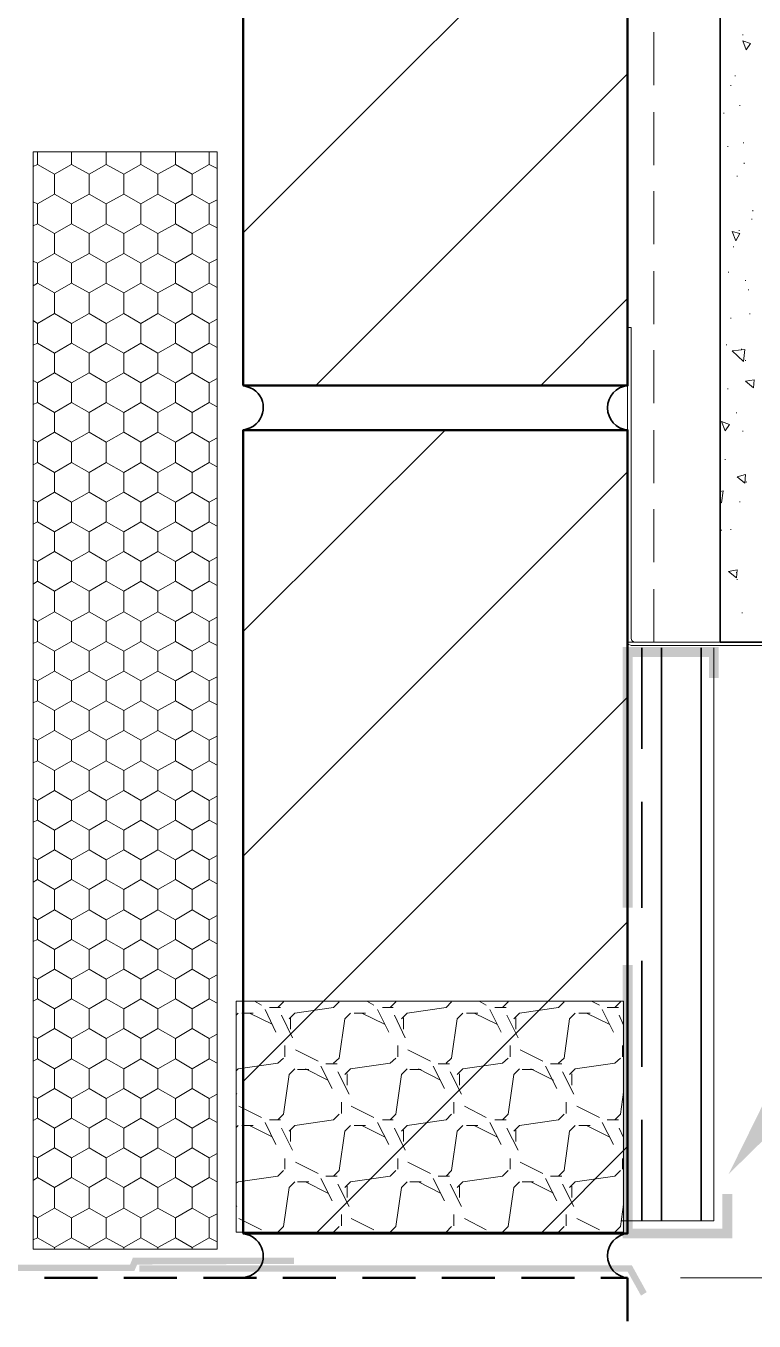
# Model space of a CAD drawing. Header units: inches. Extents: x 5 to 516, y -193 to 129.
# Drawn here: x 51.96 to 53.105, y -167.778 to -165.741 of the extents above; entities that cross this region are included whole.
import ezdxf

# ---------------------------------------------------------------- set-up
doc = ezdxf.new("R2010")
doc.units = ezdxf.units.IN
doc.header["$MEASUREMENT"] = 0
doc.layers.add('PDF7_Geometry', color=7, linetype='Continuous')
doc.layers.add('PDF7_Solid Fills', color=7, linetype='Continuous')

msp = doc.modelspace()

# ---------------------------------------------------------------- hatches: boundary and pattern name
at = {"layer": 'PDF7_Solid Fills', "transparency": 33554559}
for points in [[(51.6668865, -167.7102283), (51.6668865, -167.6991154), (52.1302195, -167.6991146), (52.134664, -167.6891158), (52.3813307, -167.6880047), (52.3813307, -167.6780047), (52.1279974, -167.678004), (52.1235531, -167.6891151), (51.6668865, -167.6891146), (51.6668865, -163.8435612), (51.6646643, -163.8435612), (51.6646643, -165.0680034), (51.6568863, -165.068004), (51.6568863, -167.6991154), (51.6646643, -167.6991154), (51.6646643, -167.7102283)], [(52.8979979, -167.1280048), (52.9135534, -167.1280048), (52.9135528, -166.7335604), (53.0335528, -166.7335595), (53.0335536, -166.7668928), (53.0491085, -166.7668934), (53.049109, -166.7180045), (52.8979979, -166.7180048)], [(52.9135528, -167.2180046), (52.8979973, -167.2180046), (52.8979979, -167.6480046), (53.0702201, -167.6480041), (53.0702199, -167.5780041), (53.0546644, -167.5780047), (53.0546639, -167.6324491), (52.9135528, -167.632449)], [(52.1379977, -167.6902268), (52.1379977, -167.7002268), (52.9057755, -167.7002276), (52.9268865, -167.7380053), (52.9357751, -167.7324491), (52.9124422, -167.6902268)]]:
    msp.add_hatch(color=256, dxfattribs=at).paths.add_polyline_path(points)

# ---------------------------------------------------------------- linework, layer by layer
at = {"layer": 'PDF7_Geometry', "lineweight": 15}
for points in [[(52.9057754, -163.8435604), (52.9057754, -166.7102273), (53.0513309, -166.7102273), (53.0513309, -163.8435604)], [(52.3013306, -166.0668927), (52.9057751, -165.4624483)], [(52.9468865, -165.834672), (52.9468865, -165.7513387)], [(53.0868865, -165.755783), (53.0868865, -165.7546718)], [(53.0991087, -165.7691157), (53.0868865, -165.7646713)], [(53.099109, -165.7691165), (53.0924424, -165.7791165), (53.0868868, -165.764672)], [(52.4157755, -166.3068943), (52.9057755, -165.8168943)], [(53.0746642, -165.820227), (53.0746642, -165.8191159)], [(53.0679978, -165.835782), (53.0679978, -165.8346709)], [(53.0824422, -165.8668941), (53.0824422, -165.865783)], [(52.9468865, -165.9602281), (52.9468865, -165.8768948)], [(53.0568865, -165.8791147), (53.0568865, -165.8780036)], [(53.0879981, -165.9257817), (53.0879981, -165.9246706)], [(51.9713313, -165.9624493), (51.977998, -165.9591159), (51.977998, -165.9391159)], [(52.0046641, -165.9746715), (52.0313308, -165.9591159), (52.0313308, -165.9391159)], [(52.0591086, -165.9746715), (52.0857753, -165.9591159), (52.0857753, -165.9391159)], [(52.1135531, -165.9746715), (52.1402198, -165.9591159), (52.1402198, -165.9391159)], [(52.1668865, -165.9746715), (52.1946643, -165.9591159), (52.1946643, -165.9391159)], [(52.2213311, -165.9746715), (52.2479977, -165.9591159), (52.2479977, -165.9391159)], [(53.0635535, -165.9313382), (53.0635535, -165.930227)], [(52.0046647, -165.9746709), (51.977998, -165.9591153)], [(52.0591086, -165.9746709), (52.0313308, -165.9591153)], [(52.1135531, -165.9746709), (52.0857753, -165.9591153)], [(52.1668865, -165.9746709), (52.1402198, -165.9591153)], [(52.221331, -165.9746709), (52.1946643, -165.9591153)], [(52.26022, -165.9657823), (52.2479978, -165.9591157)], [(53.0891092, -165.9580037), (53.0891092, -165.9568926)], [(51.977998, -166.0213385), (52.0046647, -166.005783), (52.0046647, -165.9746719)], [(52.0313308, -166.0213385), (52.0591086, -166.005783), (52.0591086, -165.9746719)], [(52.0857753, -166.0213385), (52.1135531, -166.005783), (52.1135531, -165.9746719)], [(52.1402198, -166.0213385), (52.1668865, -166.005783), (52.1668865, -165.9746719)], [(52.1946643, -166.0213385), (52.221331, -166.005783), (52.221331, -165.9746719)], [(53.0779974, -165.9780052), (53.0779974, -165.9768941)], [(52.0313308, -166.0213379), (52.0046641, -166.0057823)], [(52.0857753, -166.0213379), (52.0591086, -166.0057823)], [(52.1402198, -166.0213379), (52.1135531, -166.0057823)], [(52.1946643, -166.0213379), (52.1668865, -166.0057823)], [(52.2479977, -166.0213379), (52.2213311, -166.0057823)], [(52.9468865, -166.084672), (52.9468865, -166.0013387)], [(51.977998, -166.0213379), (51.9713313, -166.0180046)], [(51.9713313, -166.0557833), (51.977998, -166.05245), (51.977998, -166.0213389)], [(52.0046641, -166.0680056), (52.0313308, -166.05245), (52.0313308, -166.0213389)], [(52.0591086, -166.0680056), (52.0857753, -166.05245), (52.0857753, -166.0213389)], [(52.1135531, -166.0680056), (52.1402198, -166.05245), (52.1402198, -166.0213389)], [(52.1668865, -166.0680056), (52.1946643, -166.05245), (52.1946643, -166.0213389)], [(52.2213311, -166.0680056), (52.2479977, -166.05245), (52.2479977, -166.0213389)], [(52.26022, -166.0146715), (52.2479978, -166.0213382)], [(53.1013309, -166.0457813), (53.1013309, -166.0446702)], [(53.1024419, -166.0324486), (53.1024419, -166.0313374)], [(52.0046647, -166.0680049), (51.977998, -166.0524494)], [(51.977998, -166.1146726), (52.0046647, -166.099117), (52.0046647, -166.0680059)], [(52.0591086, -166.0680049), (52.0313308, -166.0524494)], [(52.0313308, -166.1146726), (52.0591086, -166.099117), (52.0591086, -166.0680059)], [(52.1135531, -166.0680049), (52.0857753, -166.0524494)], [(52.0857753, -166.1146726), (52.1135531, -166.099117), (52.1135531, -166.0680059)], [(52.1668865, -166.0680049), (52.1402198, -166.0524494)], [(52.1402198, -166.1146726), (52.1668865, -166.099117), (52.1668865, -166.0680059)], [(52.221331, -166.0680049), (52.1946643, -166.0524494)], [(52.1946643, -166.1146726), (52.221331, -166.099117), (52.221331, -166.0680059)], [(52.26022, -166.0591164), (52.2479978, -166.0524497)], [(53.0824419, -166.0680045), (53.0757752, -166.0791156), (53.0702197, -166.0646711)], [(53.0824422, -166.0680049), (53.07022, -166.0646716)], [(53.0813311, -166.0635607), (53.0813311, -166.0624496)], [(53.072442, -166.0891163), (53.072442, -166.0880052)], [(52.0313308, -166.114672), (52.0046641, -166.0991164)], [(52.0857753, -166.114672), (52.0591086, -166.0991164)], [(52.1402198, -166.114672), (52.1135531, -166.0991164)], [(52.1946643, -166.114672), (52.1668865, -166.0991164)], [(52.2479977, -166.114672), (52.2213311, -166.0991164)], [(52.26022, -166.1080056), (52.2479978, -166.1146722)], [(51.977998, -166.114672), (51.9713313, -166.1113386)], [(51.9713313, -166.1502263), (51.977998, -166.1457818), (51.977998, -166.1146707)], [(52.0046641, -166.1613374), (52.0313308, -166.1457818), (52.0313308, -166.1146707)], [(52.0591086, -166.1613374), (52.0857753, -166.1457818), (52.0857753, -166.1146707)], [(52.1135531, -166.1613374), (52.1402198, -166.1457818), (52.1402198, -166.1146707)], [(52.1668865, -166.1613374), (52.1946643, -166.1457818), (52.1946643, -166.1146707)], [(52.2213311, -166.1613374), (52.2479977, -166.1457818), (52.2479977, -166.1146707)], [(52.9468865, -166.2102282), (52.9468865, -166.1268948)], [(53.0646646, -166.1291147), (53.0646646, -166.1280036)], [(52.0046647, -166.1613367), (51.977998, -166.1457812)], [(52.0591086, -166.1613367), (52.0313308, -166.1457812)], [(52.1135531, -166.1613367), (52.0857753, -166.1457812)], [(52.1668865, -166.1613367), (52.1402198, -166.1457812)], [(52.221331, -166.1613367), (52.1946643, -166.1457812)], [(52.26022, -166.1524482), (52.2479978, -166.1457815)], [(53.0913313, -166.1424497), (53.0913313, -166.1413386)], [(51.977998, -166.2091166), (52.0046647, -166.193561), (52.0046647, -166.1613388)], [(52.0313308, -166.2091166), (52.0591086, -166.193561), (52.0591086, -166.1613388)], [(52.0857753, -166.2091166), (52.1135531, -166.193561), (52.1135531, -166.1613388)], [(52.1402198, -166.2091166), (52.1668865, -166.193561), (52.1668865, -166.1613388)], [(52.1946643, -166.2091166), (52.221331, -166.193561), (52.221331, -166.1613388)], [(52.7691086, -166.3068943), (52.9057753, -166.1702276)], [(53.0957755, -166.1568925), (53.0957755, -166.1557814)], [(51.977998, -166.209116), (51.9713313, -166.2046715)], [(51.9713313, -166.2435591), (51.977998, -166.2402258), (51.977998, -166.2091147)], [(52.0313308, -166.209116), (52.0046641, -166.1935604)], [(52.0046641, -166.2557814), (52.0313308, -166.2402258), (52.0313308, -166.2091147)], [(52.0857753, -166.209116), (52.0591086, -166.1935604)], [(52.0591086, -166.2557814), (52.0857753, -166.2402258), (52.0857753, -166.2091147)], [(52.1402198, -166.209116), (52.1135531, -166.1935604)], [(52.1135531, -166.2557814), (52.1402198, -166.2402258), (52.1402198, -166.2091147)], [(52.1946643, -166.209116), (52.1668865, -166.1935604)], [(52.1668865, -166.2557814), (52.1946643, -166.2402258), (52.1946643, -166.2091147)], [(52.2479977, -166.209116), (52.2213311, -166.1935604)], [(52.2213311, -166.2557814), (52.2479977, -166.2402258), (52.2479977, -166.2091147)], [(52.26022, -166.2024496), (52.2479978, -166.2091162)], [(53.0679978, -166.2013374), (53.0679978, -166.2002263)], [(53.0979977, -166.194671), (53.0979977, -166.1935599)], [(53.5735529, -166.8013384), (53.4857752, -166.7157828), (52.9113307, -166.7157828), (52.9068862, -166.7135606), (52.9057751, -166.7102273), (52.9057751, -166.2157828), (52.9113307, -166.2157828), (52.9113307, -166.7046717), (52.9124418, -166.7080051), (52.9157751, -166.7102273)], [(52.0046647, -166.255783), (51.977998, -166.2402274)], [(52.0591086, -166.255783), (52.0313308, -166.2402274)], [(52.1135531, -166.255783), (52.0857753, -166.2402274)], [(52.1668865, -166.255783), (52.1402198, -166.2402274)], [(52.221331, -166.255783), (52.1946643, -166.2402274)], [(52.26022, -166.2468945), (52.2479978, -166.2402278)], [(52.9468865, -166.3346721), (52.9468865, -166.2513387)], [(53.0613314, -166.2435601), (53.0613314, -166.242449)], [(53.0902202, -166.2502265), (53.0702202, -166.2524488)], [(53.0902203, -166.2502269), (53.0879981, -166.2691158), (53.0702203, -166.2524491)], [(53.0846643, -166.2502265), (53.0846643, -166.2491154)], [(51.977998, -166.3024484), (52.0046647, -166.2868928), (52.0046647, -166.2557817)], [(52.0313308, -166.3024484), (52.0591086, -166.2868928), (52.0591086, -166.2557817)], [(52.0857753, -166.3024484), (52.1135531, -166.2868928), (52.1135531, -166.2557817)], [(52.1402198, -166.3024484), (52.1668865, -166.2868928), (52.1668865, -166.2557817)], [(52.1946643, -166.3024484), (52.221331, -166.2868928), (52.221331, -166.2557817)], [(53.0913313, -166.2680036), (53.0913313, -166.2668925)], [(52.0313308, -166.30245), (52.0046641, -166.2868945)], [(52.0857753, -166.30245), (52.0591086, -166.2868945)], [(52.1402198, -166.30245), (52.1135531, -166.2868945)], [(52.1946643, -166.30245), (52.1668865, -166.2868945)], [(52.2479977, -166.30245), (52.2213311, -166.2868945)], [(51.977998, -166.30245), (51.9713313, -166.2991167)], [(51.9713313, -166.3368932), (51.977998, -166.3335599), (51.977998, -166.3024488)], [(52.0046641, -166.3491154), (52.0313308, -166.3335599), (52.0313308, -166.3024488)], [(52.0591086, -166.3491154), (52.0857753, -166.3335599), (52.0857753, -166.3024488)], [(52.1135531, -166.3491154), (52.1402198, -166.3335599), (52.1402198, -166.3024488)], [(52.1668865, -166.3491154), (52.1946643, -166.3335599), (52.1946643, -166.3024488)], [(52.2213311, -166.3491154), (52.2479977, -166.3335599), (52.2479977, -166.3024488)], [(52.26022, -166.2957814), (52.2479978, -166.302448)], [(53.0635535, -166.3124485), (53.0635535, -166.3113374)], [(53.1046641, -166.2980058), (53.0913307, -166.300228)], [(53.1046641, -166.2980041), (53.103553, -166.3102264), (53.0913308, -166.3002264)], [(52.0046647, -166.3491171), (51.977998, -166.3335615)], [(52.0591086, -166.3491171), (52.0313308, -166.3335615)], [(52.1135531, -166.3491171), (52.0857753, -166.3335615)], [(52.1668865, -166.3491171), (52.1402198, -166.3335615)], [(52.221331, -166.3491171), (52.1946643, -166.3335615)], [(52.26022, -166.3402263), (52.2479978, -166.3335596)], [(51.977998, -166.3957825), (52.0046647, -166.3802269), (52.0046647, -166.3491158)], [(52.0313308, -166.3957825), (52.0591086, -166.3802269), (52.0591086, -166.3491158)], [(52.0857753, -166.3957825), (52.1135531, -166.3802269), (52.1135531, -166.3491158)], [(52.1402198, -166.3957825), (52.1668865, -166.3802269), (52.1668865, -166.3491158)], [(52.1946643, -166.3957825), (52.221331, -166.3802269), (52.221331, -166.3491158)], [(53.0768863, -166.350227), (53.0768863, -166.3491159)], [(53.0657753, -166.3680048), (53.0591087, -166.3780048), (53.0535531, -166.3635603)], [(53.0657756, -166.368004), (53.0535534, -166.3635596)], [(51.977998, -166.3957818), (51.9713313, -166.3924485)], [(52.0313308, -166.3957818), (52.0046641, -166.3802263)], [(52.0857753, -166.3957818), (52.0591086, -166.3802263)], [(52.1402198, -166.3957818), (52.1135531, -166.3802263)], [(52.1946643, -166.3957818), (52.1668865, -166.3802263)], [(52.2479977, -166.3957818), (52.2213311, -166.3802263)], [(52.26022, -166.3891154), (52.2479978, -166.3957821)], [(52.3013306, -166.6935611), (52.6191084, -166.3768944)], [(52.9468865, -166.4602282), (52.9468865, -166.3768948)], [(53.0868865, -166.3791147), (53.0868865, -166.3780036)], [(51.9713313, -166.4313372), (51.977998, -166.4280039), (51.977998, -166.3957816)], [(52.0046641, -166.4435594), (52.0313308, -166.4280039), (52.0313308, -166.3957816)], [(52.0591086, -166.4435594), (52.0857753, -166.4280039), (52.0857753, -166.3957816)], [(52.1135531, -166.4435594), (52.1402198, -166.4280039), (52.1402198, -166.3957816)], [(52.1668865, -166.4435594), (52.1946643, -166.4280039), (52.1946643, -166.3957816)], [(52.2213311, -166.4435594), (52.2479977, -166.4280039), (52.2479977, -166.3957816)], [(52.0046647, -166.4435611), (51.977998, -166.4280055)], [(52.0591086, -166.4435611), (52.0313308, -166.4280055)], [(52.1135531, -166.4435611), (52.0857753, -166.4280055)], [(52.1668865, -166.4435611), (52.1402198, -166.4280055)], [(52.221331, -166.4435611), (52.1946643, -166.4280055)], [(52.26022, -166.4346703), (52.2479978, -166.4280036)], [(53.0591087, -166.4235596), (53.0591087, -166.4224485)], [(51.977998, -166.4902265), (52.0046647, -166.4746709), (52.0046647, -166.4435598)], [(52.0313308, -166.4902265), (52.0591086, -166.4746709), (52.0591086, -166.4435598)], [(52.0857753, -166.4902265), (52.1135531, -166.4746709), (52.1135531, -166.4435598)], [(52.1402198, -166.4902265), (52.1668865, -166.4746709), (52.1668865, -166.4435598)], [(52.1946643, -166.4902265), (52.221331, -166.4746709), (52.221331, -166.4435598)], [(52.3013306, -167.0468936), (52.9057751, -166.4424491)], [(53.0913313, -166.4468931), (53.077998, -166.4502265)], [(53.0913313, -166.4468948), (53.0902202, -166.4602282), (53.077998, -166.4502282)], [(52.0313308, -166.4902258), (52.0046641, -166.4746703)], [(52.0857753, -166.4902258), (52.0591086, -166.4746703)], [(52.1402198, -166.4902258), (52.1135531, -166.4746703)], [(52.1946643, -166.4902258), (52.1668865, -166.4746703)], [(52.2479977, -166.4902258), (52.2213311, -166.4746703)], [(53.0557755, -166.4724488), (53.051331, -166.4735599)], [(53.0557756, -166.4724491), (53.0535533, -166.491338), (53.0513311, -166.4902269)], [(53.0924424, -166.459116), (53.0924424, -166.4580049)], [(51.977998, -166.4902258), (51.9713313, -166.4868925)], [(51.9713313, -166.5246713), (51.977998, -166.5213379), (51.977998, -166.4902268)], [(52.0046641, -166.5368935), (52.0313308, -166.5213379), (52.0313308, -166.4902268)], [(52.0591086, -166.5368935), (52.0857753, -166.5213379), (52.0857753, -166.4902268)], [(52.1135531, -166.5368935), (52.1402198, -166.5213379), (52.1402198, -166.4902268)], [(52.1668865, -166.5368935), (52.1946643, -166.5213379), (52.1946643, -166.4902268)], [(52.2213311, -166.5368935), (52.2479977, -166.5213379), (52.2479977, -166.4902268)], [(52.26022, -166.4835594), (52.2479978, -166.4902261)], [(53.0824422, -166.4902258), (53.0824422, -166.4891147)], [(52.9468865, -166.5846721), (52.9468865, -166.5013387)], [(52.0046647, -166.5368929), (51.977998, -166.5213373)], [(51.977998, -166.5835605), (52.0046647, -166.568005), (52.0046647, -166.5368939)], [(52.0591086, -166.5368929), (52.0313308, -166.5213373)], [(52.0313308, -166.5835605), (52.0591086, -166.568005), (52.0591086, -166.5368939)], [(52.1135531, -166.5368929), (52.0857753, -166.5213373)], [(52.0857753, -166.5835605), (52.1135531, -166.568005), (52.1135531, -166.5368939)], [(52.1668865, -166.5368929), (52.1402198, -166.5213373)], [(52.1402198, -166.5835605), (52.1668865, -166.568005), (52.1668865, -166.5368939)], [(52.221331, -166.5368929), (52.1946643, -166.5213373)], [(52.1946643, -166.5835605), (52.221331, -166.568005), (52.221331, -166.5368939)], [(52.26022, -166.5280043), (52.2479978, -166.5213377)], [(53.0535533, -166.5346707), (53.0535533, -166.5335596)], [(53.0679978, -166.5335608), (53.0679978, -166.5324497)], [(52.0313308, -166.5835599), (52.0046641, -166.5680043)], [(52.0857753, -166.5835599), (52.0591086, -166.5680043)], [(52.1402198, -166.5835599), (52.1135531, -166.5680043)], [(52.1946643, -166.5835599), (52.1668865, -166.5680043)], [(52.2479977, -166.5835599), (52.2213311, -166.5680043)], [(52.26022, -166.5768935), (52.2479978, -166.5835602)], [(51.977998, -166.5835599), (51.9713313, -166.5802266)], [(51.9713313, -166.6191164), (51.977998, -166.614672), (51.977998, -166.5835609)], [(52.0046641, -166.6302276), (52.0313308, -166.614672), (52.0313308, -166.5835609)], [(52.0591086, -166.6302276), (52.0857753, -166.614672), (52.0857753, -166.5835609)], [(52.1135531, -166.6302276), (52.1402198, -166.614672), (52.1402198, -166.5835609)], [(52.1668865, -166.6302276), (52.1946643, -166.614672), (52.1946643, -166.5835609)], [(52.2213311, -166.6302276), (52.2479977, -166.614672), (52.2479977, -166.5835609)], [(53.0779974, -166.5968927), (53.064664, -166.5991149)], [(53.0779974, -166.5968933), (53.0768863, -166.6091155), (53.0646641, -166.5991155)], [(52.0046647, -166.6302269), (51.977998, -166.6146714)], [(52.0591086, -166.6302269), (52.0313308, -166.6146714)], [(52.1135531, -166.6302269), (52.0857753, -166.6146714)], [(52.1668865, -166.6302269), (52.1402198, -166.6146714)], [(52.221331, -166.6302269), (52.1946643, -166.6146714)], [(52.26022, -166.6213384), (52.2479978, -166.6146717)], [(53.0768863, -166.6013369), (53.0768863, -166.6002258)], [(53.0779974, -166.6124499), (53.0779974, -166.6113388)], [(51.977998, -166.6780045), (52.0046647, -166.662449), (52.0046647, -166.6302267)], [(52.0313308, -166.6780045), (52.0591086, -166.662449), (52.0591086, -166.6302267)], [(52.0857753, -166.6780045), (52.1135531, -166.662449), (52.1135531, -166.6302267)], [(52.1402198, -166.6780045), (52.1668865, -166.662449), (52.1668865, -166.6302267)], [(52.1946643, -166.6780045), (52.221331, -166.662449), (52.221331, -166.6302267)], [(52.9468865, -166.7102282), (52.9468865, -166.6268949)], [(51.977998, -166.6780039), (51.9713313, -166.6735594)], [(51.9713313, -166.7124493), (51.977998, -166.709116), (51.977998, -166.6780049)], [(52.0313308, -166.6780039), (52.0046641, -166.6624483)], [(52.0046641, -166.7246716), (52.0313308, -166.709116), (52.0313308, -166.6780049)], [(52.0857753, -166.6780039), (52.0591086, -166.6624483)], [(52.0591086, -166.7246716), (52.0857753, -166.709116), (52.0857753, -166.6780049)], [(52.1402198, -166.6780039), (52.1135531, -166.6624483)], [(52.1135531, -166.7246716), (52.1402198, -166.709116), (52.1402198, -166.6780049)], [(52.1946643, -166.6780039), (52.1668865, -166.6624483)], [(52.1668865, -166.7246716), (52.1946643, -166.709116), (52.1946643, -166.6780049)], [(52.2479977, -166.6780039), (52.2213311, -166.6624483)], [(52.2213311, -166.7246716), (52.2479977, -166.709116), (52.2479977, -166.6780049)], [(52.26022, -166.6713375), (52.2479978, -166.6780042)], [(53.0857754, -166.6646711), (53.0857754, -166.66356)], [(52.0046647, -166.7246709), (51.977998, -166.7091154)], [(52.0591086, -166.7246709), (52.0313308, -166.7091154)], [(52.1135531, -166.7246709), (52.0857753, -166.7091154)], [(52.1668865, -166.7246709), (52.1402198, -166.7091154)], [(52.221331, -166.7246709), (52.1946643, -166.7091154)], [(52.26022, -166.7157824), (52.2479978, -166.7091157)], [(53.0413311, -166.7191167), (53.0413311, -167.6202279), (52.8968866, -167.6202279)], [(53.5735531, -166.8013379), (53.5779976, -166.7968934), (53.4891087, -166.7102267), (52.9157753, -166.7102267)], [(51.977998, -166.7713386), (52.0046647, -166.755783), (52.0046647, -166.7246719)], [(52.0313308, -166.7713386), (52.0591086, -166.755783), (52.0591086, -166.7246719)], [(52.0857753, -166.7713386), (52.1135531, -166.755783), (52.1135531, -166.7246719)], [(52.1402198, -166.7713386), (52.1668865, -166.755783), (52.1668865, -166.7246719)], [(52.1946643, -166.7713386), (52.221331, -166.755783), (52.221331, -166.7246719)], [(52.0313308, -166.771338), (52.0046641, -166.7557824)], [(52.0857753, -166.771338), (52.0591086, -166.7557824)], [(52.1402198, -166.771338), (52.1135531, -166.7557824)], [(52.1946643, -166.771338), (52.1668865, -166.7557824)], [(52.2479977, -166.771338), (52.2213311, -166.7557824)], [(51.977998, -166.771338), (51.9713313, -166.7680046)], [(51.9713313, -166.8057834), (51.977998, -166.8024501), (51.977998, -166.7713389)], [(52.0046641, -166.8180056), (52.0313308, -166.8024501), (52.0313308, -166.7713389)], [(52.0591086, -166.8180056), (52.0857753, -166.8024501), (52.0857753, -166.7713389)], [(52.1135531, -166.8180056), (52.1402198, -166.8024501), (52.1402198, -166.7713389)], [(52.1668865, -166.8180056), (52.1946643, -166.8024501), (52.1946643, -166.7713389)], [(52.2213311, -166.8180056), (52.2479977, -166.8024501), (52.2479977, -166.7713389)], [(52.26022, -166.7646716), (52.2479978, -166.7713382)], [(52.0046647, -166.818005), (51.977998, -166.8024494)], [(52.0591086, -166.818005), (52.0313308, -166.8024494)], [(52.1135531, -166.818005), (52.0857753, -166.8024494)], [(52.1668865, -166.818005), (52.1402198, -166.8024494)], [(52.221331, -166.818005), (52.1946643, -166.8024494)], [(52.26022, -166.8091165), (52.2479978, -166.8024498)], [(52.3013306, -167.4013384), (52.9057751, -166.7968939)], [(51.977998, -166.8646727), (52.0046647, -166.8491171), (52.0046647, -166.818006)], [(52.0313308, -166.8646727), (52.0591086, -166.8491171), (52.0591086, -166.818006)], [(52.0857753, -166.8646727), (52.1135531, -166.8491171), (52.1135531, -166.818006)], [(52.1402198, -166.8646727), (52.1668865, -166.8491171), (52.1668865, -166.818006)], [(52.1946643, -166.8646727), (52.221331, -166.8491171), (52.221331, -166.818006)], [(51.977998, -166.864672), (51.9713313, -166.8613387)], [(52.0313308, -166.864672), (52.0046641, -166.8491165)], [(52.0857753, -166.864672), (52.0591086, -166.8491165)], [(52.1402198, -166.864672), (52.1135531, -166.8491165)], [(52.1946643, -166.864672), (52.1668865, -166.8491165)], [(52.2479977, -166.864672), (52.2213311, -166.8491165)], [(52.26022, -166.8580056), (52.2479978, -166.8646723)], [(51.9713313, -166.9002274), (51.977998, -166.8968941), (51.977998, -166.8646718)], [(52.0046641, -166.9124496), (52.0313308, -166.8968941), (52.0313308, -166.8646718)], [(52.0591086, -166.9124496), (52.0857753, -166.8968941), (52.0857753, -166.8646718)], [(52.1135531, -166.9124496), (52.1402198, -166.8968941), (52.1402198, -166.8646718)], [(52.1668865, -166.9124496), (52.1946643, -166.8968941), (52.1946643, -166.8646718)], [(52.2213311, -166.9124496), (52.2479977, -166.8968941), (52.2479977, -166.8646718)], [(52.0046647, -166.912449), (51.977998, -166.8968934)], [(52.0591086, -166.912449), (52.0313308, -166.8968934)], [(52.1135531, -166.912449), (52.0857753, -166.8968934)], [(52.1668865, -166.912449), (52.1402198, -166.8968934)], [(52.221331, -166.912449), (52.1946643, -166.8968934)], [(52.26022, -166.9035605), (52.2479978, -166.8968938)], [(51.977998, -166.9591167), (52.0046647, -166.9435611), (52.0046647, -166.91245)], [(52.0313308, -166.9591167), (52.0591086, -166.9435611), (52.0591086, -166.91245)], [(52.0857753, -166.9591167), (52.1135531, -166.9435611), (52.1135531, -166.91245)], [(52.1402198, -166.9591167), (52.1668865, -166.9435611), (52.1668865, -166.91245)], [(52.1946643, -166.9591167), (52.221331, -166.9435611), (52.221331, -166.91245)], [(52.0313308, -166.959116), (52.0046641, -166.9435605)], [(52.0857753, -166.959116), (52.0591086, -166.9435605)], [(52.1402198, -166.959116), (52.1135531, -166.9435605)], [(52.1946643, -166.959116), (52.1668865, -166.9435605)], [(52.2479977, -166.959116), (52.2213311, -166.9435605)], [(51.977998, -166.959116), (51.9713313, -166.9557827)], [(51.9713313, -166.9935592), (51.977998, -166.9902259), (51.977998, -166.9591148)], [(52.0046641, -167.0057814), (52.0313308, -166.9902259), (52.0313308, -166.9591148)], [(52.0591086, -167.0057814), (52.0857753, -166.9902259), (52.0857753, -166.9591148)], [(52.1135531, -167.0057814), (52.1402198, -166.9902259), (52.1402198, -166.9591148)], [(52.1668865, -167.0057814), (52.1946643, -166.9902259), (52.1946643, -166.9591148)], [(52.2213311, -167.0057814), (52.2479977, -166.9902259), (52.2479977, -166.9591148)], [(52.26022, -166.9524496), (52.2479978, -166.9591163)], [(52.0046647, -167.0057831), (51.977998, -166.9902275)], [(51.977998, -167.0524485), (52.0046647, -167.0368929), (52.0046647, -167.0057818)], [(52.0591086, -167.0057831), (52.0313308, -166.9902275)], [(52.0313308, -167.0524485), (52.0591086, -167.0368929), (52.0591086, -167.0057818)], [(52.1135531, -167.0057831), (52.0857753, -166.9902275)], [(52.0857753, -167.0524485), (52.1135531, -167.0368929), (52.1135531, -167.0057818)], [(52.1668865, -167.0057831), (52.1402198, -166.9902275)], [(52.1402198, -167.0524485), (52.1668865, -167.0368929), (52.1668865, -167.0057818)], [(52.221331, -167.0057831), (52.1946643, -166.9902275)], [(52.1946643, -167.0524485), (52.221331, -167.0368929), (52.221331, -167.0057818)], [(52.26022, -166.9968945), (52.2479978, -166.9902279)], [(52.0313308, -167.0524501), (52.0046641, -167.0368945)], [(52.0857753, -167.0524501), (52.0591086, -167.0368945)], [(52.1402198, -167.0524501), (52.1135531, -167.0368945)], [(52.1946643, -167.0524501), (52.1668865, -167.0368945)], [(52.2479977, -167.0524501), (52.2213311, -167.0368945)], [(52.26022, -167.0457814), (52.2479978, -167.0524481)], [(51.977998, -167.0524501), (51.9713313, -167.0491167)], [(51.9713313, -167.0880044), (51.977998, -167.0835599), (51.977998, -167.0524488)], [(52.0046641, -167.0991155), (52.0313308, -167.0835599), (52.0313308, -167.0524488)], [(52.0591086, -167.0991155), (52.0857753, -167.0835599), (52.0857753, -167.0524488)], [(52.1135531, -167.0991155), (52.1402198, -167.0835599), (52.1402198, -167.0524488)], [(52.1668865, -167.0991155), (52.1946643, -167.0835599), (52.1946643, -167.0524488)], [(52.2213311, -167.0991155), (52.2479977, -167.0835599), (52.2479977, -167.0524488)], [(52.0046647, -167.0991171), (51.977998, -167.0835616)], [(52.0591086, -167.0991171), (52.0313308, -167.0835616)], [(52.1135531, -167.0991171), (52.0857753, -167.0835616)], [(52.1668865, -167.0991171), (52.1402198, -167.0835616)], [(52.221331, -167.0991171), (52.1946643, -167.0835616)], [(52.26022, -167.0902263), (52.2479978, -167.0835597)], [(51.977998, -167.1468947), (52.0046647, -167.1313392), (52.0046647, -167.0991169)], [(52.0313308, -167.1468947), (52.0591086, -167.1313392), (52.0591086, -167.0991169)], [(52.0857753, -167.1468947), (52.1135531, -167.1313392), (52.1135531, -167.0991169)], [(52.1402198, -167.1468947), (52.1668865, -167.1313392), (52.1668865, -167.0991169)], [(52.1946643, -167.1468947), (52.221331, -167.1313392), (52.221331, -167.0991169)], [(51.977998, -167.1468941), (51.9713313, -167.1424496)], [(51.9713313, -167.1813373), (51.977998, -167.1780039), (51.977998, -167.1468928)], [(52.0313308, -167.1468941), (52.0046641, -167.1313385)], [(52.0046641, -167.1935595), (52.0313308, -167.1780039), (52.0313308, -167.1468928)], [(52.0857753, -167.1468941), (52.0591086, -167.1313385)], [(52.0591086, -167.1935595), (52.0857753, -167.1780039), (52.0857753, -167.1468928)], [(52.1402198, -167.1468941), (52.1135531, -167.1313385)], [(52.1135531, -167.1935595), (52.1402198, -167.1780039), (52.1402198, -167.1468928)], [(52.1946643, -167.1468941), (52.1668865, -167.1313385)], [(52.1668865, -167.1935595), (52.1946643, -167.1780039), (52.1946643, -167.1468928)], [(52.2479977, -167.1468941), (52.2213311, -167.1313385)], [(52.2213311, -167.1935595), (52.2479977, -167.1780039), (52.2479977, -167.1468928)], [(52.26022, -167.1402277), (52.2479978, -167.1468944)], [(52.4157755, -167.6402277), (52.9057755, -167.1502277)], [(52.0046647, -167.1935611), (51.977998, -167.1780056)], [(52.0591086, -167.1935611), (52.0313308, -167.1780056)], [(52.1135531, -167.1935611), (52.0857753, -167.1780056)], [(52.1668865, -167.1935611), (52.1402198, -167.1780056)], [(52.221331, -167.1935611), (52.1946643, -167.1780056)], [(52.26022, -167.1846703), (52.2479978, -167.1780037)], [(51.977998, -167.2402265), (52.0046647, -167.224671), (52.0046647, -167.1935598)], [(52.0313308, -167.2402265), (52.0591086, -167.224671), (52.0591086, -167.1935598)], [(52.0857753, -167.2402265), (52.1135531, -167.224671), (52.1135531, -167.1935598)], [(52.1402198, -167.2402265), (52.1668865, -167.224671), (52.1668865, -167.1935598)], [(52.1946643, -167.2402265), (52.221331, -167.224671), (52.221331, -167.1935598)], [(52.0313308, -167.2402259), (52.0046641, -167.2246703)], [(52.0857753, -167.2402259), (52.0591086, -167.2246703)], [(52.1402198, -167.2402259), (52.1135531, -167.2246703)], [(52.1946643, -167.2402259), (52.1668865, -167.2246703)], [(52.2479977, -167.2402259), (52.2213311, -167.2246703)], [(51.977998, -167.2402259), (51.9713313, -167.2368926)], [(51.9713313, -167.2746713), (51.977998, -167.271338), (51.977998, -167.2402269)], [(52.0046641, -167.2868936), (52.0313308, -167.271338), (52.0313308, -167.2402269)], [(52.0591086, -167.2868936), (52.0857753, -167.271338), (52.0857753, -167.2402269)], [(52.1135531, -167.2868936), (52.1402198, -167.271338), (52.1402198, -167.2402269)], [(52.1668865, -167.2868936), (52.1946643, -167.271338), (52.1946643, -167.2402269)], [(52.2213311, -167.2868936), (52.2479977, -167.271338), (52.2479977, -167.2402269)], [(52.26022, -167.2335595), (52.2479978, -167.2402262)], [(52.0046647, -167.2868929), (51.977998, -167.2713374)], [(52.0591086, -167.2868929), (52.0313308, -167.2713374)], [(52.1135531, -167.2868929), (52.0857753, -167.2713374)], [(52.1668865, -167.2868929), (52.1402198, -167.2713374)], [(52.221331, -167.2868929), (52.1946643, -167.2713374)], [(52.26022, -167.2780044), (52.2479978, -167.2713377)], [(51.977998, -167.3335606), (52.0046647, -167.318005), (52.0046647, -167.2868939)], [(52.0313308, -167.3335606), (52.0591086, -167.318005), (52.0591086, -167.2868939)], [(52.0857753, -167.3335606), (52.1135531, -167.318005), (52.1135531, -167.2868939)], [(52.1402198, -167.3335606), (52.1668865, -167.318005), (52.1668865, -167.2868939)], [(52.1946643, -167.3335606), (52.221331, -167.318005), (52.221331, -167.2868939)], [(52.3191088, -167.2746723), (52.3302199, -167.281339)], [(52.3357753, -167.2880051), (52.352442, -167.3235607)], [(52.3424423, -167.2846708), (52.3602201, -167.2846708)], [(52.3557751, -167.2846708), (52.364664, -167.2757819)], [(52.3646642, -167.2757823), (52.3646642, -167.2746711)], [(52.3824418, -167.2935616), (52.4435529, -167.2846727)], [(52.4435533, -167.2846708), (52.4524421, -167.2757819)], [(52.495775, -167.2746723), (52.5068862, -167.281339)], [(52.5124422, -167.2880051), (52.5302199, -167.3235607)], [(52.5202196, -167.2846708), (52.5368863, -167.2846708)], [(52.5324425, -167.2846708), (52.5413314, -167.2757819)], [(52.541331, -167.2757823), (52.541331, -167.2746711)], [(52.5591086, -167.2935616), (52.6202198, -167.2846727)], [(52.6202201, -167.2846708), (52.629109, -167.2757819)], [(52.6724425, -167.2746723), (52.6835536, -167.281339)], [(52.6891084, -167.2880051), (52.7068862, -167.3235607)], [(52.6968865, -167.2846708), (52.7146642, -167.2846708)], [(52.7091088, -167.2846708), (52.7179977, -167.2757819)], [(52.7179973, -167.2757823), (52.7179973, -167.2746711)], [(52.7357755, -167.2935616), (52.7968866, -167.2846727)], [(52.7968864, -167.2846708), (52.8057753, -167.2757819)], [(52.8491087, -167.2746723), (52.8613309, -167.281339)], [(52.8657758, -167.2880051), (52.8835536, -167.3235607)], [(52.8735533, -167.2846708), (52.8913311, -167.2846708)], [(52.885775, -167.2846708), (52.8946639, -167.2757819)], [(52.8946647, -167.2757823), (52.8946647, -167.2746711)], [(52.2902199, -167.2968936), (52.2935533, -167.2935603)], [(52.2991085, -167.2935616), (52.3168862, -167.2935616)], [(52.3113313, -167.2935616), (52.3468869, -167.3113394)], [(52.361331, -167.2968936), (52.3791088, -167.3324492)], [(52.3735533, -167.3024501), (52.3824422, -167.2935612)], [(52.3757754, -167.3013379), (52.3757754, -167.3191157)], [(52.4524423, -167.3646721), (52.4613312, -167.3024498)], [(52.4613309, -167.3024501), (52.4702198, -167.2935612)], [(52.4757753, -167.2935616), (52.4935531, -167.2935616)], [(52.4879976, -167.2935616), (52.5235531, -167.3113394)], [(52.5391089, -167.2968936), (52.5557756, -167.3324492)], [(52.5502195, -167.3024501), (52.5591084, -167.2935612)], [(52.5535533, -167.3013379), (52.5535533, -167.3191157)], [(52.6291086, -167.3646721), (52.6379975, -167.3024498)], [(52.6379977, -167.3024501), (52.6468866, -167.2935612)], [(52.6524421, -167.2935616), (52.6702199, -167.2935616)], [(52.6646644, -167.2935616), (52.70022, -167.3113394)], [(52.7157752, -167.2968936), (52.7335529, -167.3324492)], [(52.7268869, -167.3024501), (52.7357758, -167.2935612)], [(52.7302201, -167.3013379), (52.7302201, -167.3191157)], [(52.8057755, -167.3646721), (52.8146643, -167.3024498)], [(52.8146646, -167.3024501), (52.8235534, -167.2935612)], [(52.8291084, -167.2935616), (52.8468862, -167.2935616)], [(52.8413313, -167.2935616), (52.8768868, -167.3113394)], [(52.892442, -167.2968936), (52.8991087, -167.3124492)], [(51.977998, -167.33356), (51.9713313, -167.3302266)], [(52.0313308, -167.33356), (52.0046641, -167.3180044)], [(52.0857753, -167.33356), (52.0591086, -167.3180044)], [(52.1402198, -167.33356), (52.1135531, -167.3180044)], [(52.1946643, -167.33356), (52.1668865, -167.3180044)], [(52.2479977, -167.33356), (52.2213311, -167.3180044)], [(52.26022, -167.3268936), (52.2479978, -167.3335602)], [(51.9713313, -167.3691153), (51.977998, -167.365782), (51.977998, -167.3335598)], [(52.0046641, -167.3813376), (52.0313308, -167.365782), (52.0313308, -167.3335598)], [(52.0591086, -167.3813376), (52.0857753, -167.365782), (52.0857753, -167.3335598)], [(52.1135531, -167.3813376), (52.1402198, -167.365782), (52.1402198, -167.3335598)], [(52.1668865, -167.3813376), (52.1946643, -167.365782), (52.1946643, -167.3335598)], [(52.2213311, -167.3813376), (52.2479977, -167.365782), (52.2479977, -167.3335598)], [(52.3668869, -167.3446706), (52.3668869, -167.3624484)], [(52.3835529, -167.351337), (52.4191084, -167.3691148)], [(52.5446642, -167.3446706), (52.5446642, -167.3624484)], [(52.5602203, -167.351337), (52.5957758, -167.3691148)], [(52.7213311, -167.3446706), (52.7213311, -167.3624484)], [(52.7368865, -167.351337), (52.7724421, -167.3691148)], [(52.8979979, -167.3446706), (52.8979979, -167.3624484)], [(52.0046647, -167.3813392), (51.977998, -167.3657836)], [(52.0591086, -167.3813392), (52.0313308, -167.3657836)], [(52.1135531, -167.3813392), (52.0857753, -167.3657836)], [(52.1668865, -167.3813392), (52.1402198, -167.3657836)], [(52.221331, -167.3813392), (52.1946643, -167.3657836)], [(52.26022, -167.3724484), (52.2479978, -167.3657817)], [(52.2935531, -167.3813392), (52.3557754, -167.3724503)], [(52.3557751, -167.3724484), (52.364664, -167.3646706)], [(52.4435533, -167.3724484), (52.4524421, -167.3646706)], [(52.47022, -167.3813392), (52.5324422, -167.3724503)], [(52.5324425, -167.3724484), (52.5413314, -167.3646706)], [(52.6202201, -167.3724484), (52.629109, -167.3646706)], [(52.6468868, -167.3813392), (52.709109, -167.3724503)], [(52.7091088, -167.3724484), (52.7179977, -167.3646706)], [(52.7968864, -167.3724484), (52.8057753, -167.3646706)], [(52.8235531, -167.3813392), (52.8857753, -167.3724503)], [(52.885775, -167.3724484), (52.8946639, -167.3646706)], [(51.977998, -167.4280046), (52.0046647, -167.412449), (52.0046647, -167.3813379)], [(52.0313308, -167.4280046), (52.0591086, -167.412449), (52.0591086, -167.3813379)], [(52.0857753, -167.4280046), (52.1135531, -167.412449), (52.1135531, -167.3813379)], [(52.1402198, -167.4280046), (52.1668865, -167.412449), (52.1668865, -167.3813379)], [(52.1946643, -167.4280046), (52.221331, -167.412449), (52.221331, -167.3813379)], [(52.2902199, -167.3846712), (52.2935533, -167.3813379)], [(52.3646642, -167.4524497), (52.3735531, -167.3902274)], [(52.3735533, -167.3902277), (52.3824422, -167.3813388)], [(52.3868866, -167.3824491), (52.4046644, -167.3824491)], [(52.3991089, -167.3813392), (52.4346645, -167.399117)], [(52.4235535, -167.3768949), (52.4413313, -167.4124505)], [(52.431331, -167.3735606), (52.4491087, -167.3735606)], [(52.4502202, -167.3857834), (52.467998, -167.421339)], [(52.4613309, -167.3902277), (52.4702198, -167.3813388)], [(52.4646641, -167.3891155), (52.4646641, -167.4068933)], [(52.541331, -167.4524497), (52.5502199, -167.3902274)], [(52.5502195, -167.3902277), (52.5591084, -167.3813388)], [(52.5635535, -167.3824491), (52.5813312, -167.3824491)], [(52.5768863, -167.3813392), (52.6113307, -167.399117)], [(52.6002198, -167.3768949), (52.6179976, -167.4124505)], [(52.6079972, -167.3735606), (52.625775, -167.3735606)], [(52.6268865, -167.3857834), (52.6446643, -167.421339)], [(52.6379977, -167.3902277), (52.6468866, -167.3813388)], [(52.6413309, -167.3891155), (52.6413309, -167.4068933)], [(52.7179973, -167.4524497), (52.7268862, -167.3902274)], [(52.7268869, -167.3902277), (52.7357758, -167.3813388)], [(52.7402197, -167.3824491), (52.7579975, -167.3824491)], [(52.7535531, -167.3813392), (52.7891087, -167.399117)], [(52.7768866, -167.3768949), (52.7946644, -167.4124505)], [(52.7846646, -167.3735606), (52.8024424, -167.3735606)], [(52.8035533, -167.3857834), (52.8213311, -167.421339)], [(52.8146646, -167.3902277), (52.8235534, -167.3813388)], [(52.8179977, -167.3891155), (52.8179977, -167.4068933)], [(52.0313308, -167.428004), (52.0046641, -167.4124484)], [(52.0857753, -167.428004), (52.0591086, -167.4124484)], [(52.1402198, -167.428004), (52.1135531, -167.4124484)], [(52.1946643, -167.428004), (52.1668865, -167.4124484)], [(52.2479977, -167.428004), (52.2213311, -167.4124484)], [(51.977998, -167.428004), (51.9713313, -167.4246706)], [(51.9713313, -167.4624494), (51.977998, -167.4591161), (51.977998, -167.4280049)], [(52.0046641, -167.4746716), (52.0313308, -167.4591161), (52.0313308, -167.4280049)], [(52.0591086, -167.4746716), (52.0857753, -167.4591161), (52.0857753, -167.4280049)], [(52.1135531, -167.4746716), (52.1402198, -167.4591161), (52.1402198, -167.4280049)], [(52.1668865, -167.4746716), (52.1946643, -167.4591161), (52.1946643, -167.4280049)], [(52.2213311, -167.4746716), (52.2479977, -167.4591161), (52.2479977, -167.4280049)], [(52.26022, -167.4213376), (52.2479978, -167.4280042)], [(52.2902199, -167.4202276), (52.291331, -167.4213387)], [(52.4557755, -167.4335604), (52.4557755, -167.4513382)], [(52.6324418, -167.4335604), (52.6324418, -167.4513382)], [(52.8091087, -167.4335604), (52.8091087, -167.4513382)], [(52.8946647, -167.4524497), (52.8991091, -167.4180052)], [(52.2946642, -167.4402268), (52.3302198, -167.4580046)], [(52.3557751, -167.4613382), (52.364664, -167.4524493)], [(52.4435533, -167.4613382), (52.4524421, -167.4524493)], [(52.471331, -167.4402268), (52.5068866, -167.4580046)], [(52.5324425, -167.4613382), (52.5413314, -167.4524493)], [(52.6202201, -167.4613382), (52.629109, -167.4524493)], [(52.6491089, -167.4402268), (52.6835534, -167.4580046)], [(52.7091088, -167.4613382), (52.7179977, -167.4524493)], [(52.7968864, -167.4613382), (52.8057753, -167.4524493)], [(52.8257752, -167.4402268), (52.8613308, -167.4580046)], [(52.885775, -167.4613382), (52.8946639, -167.4524493)], [(52.0046647, -167.474671), (51.977998, -167.4591154)], [(51.977998, -167.5213386), (52.0046647, -167.5057831), (52.0046647, -167.474672)], [(52.0591086, -167.474671), (52.0313308, -167.4591154)], [(52.0313308, -167.5213386), (52.0591086, -167.5057831), (52.0591086, -167.474672)], [(52.1135531, -167.474671), (52.0857753, -167.4591154)], [(52.0857753, -167.5213386), (52.1135531, -167.5057831), (52.1135531, -167.474672)], [(52.1668865, -167.474671), (52.1402198, -167.4591154)], [(52.1402198, -167.5213386), (52.1668865, -167.5057831), (52.1668865, -167.474672)], [(52.221331, -167.474671), (52.1946643, -167.4591154)], [(52.1946643, -167.5213386), (52.221331, -167.5057831), (52.221331, -167.474672)], [(52.26022, -167.4657825), (52.2479978, -167.4591158)], [(52.2902199, -167.473561), (52.2935533, -167.4702277)], [(52.2991085, -167.4702267), (52.3168862, -167.4702267)], [(52.3113313, -167.4702267), (52.3468869, -167.4880045)], [(52.3357753, -167.4657825), (52.352442, -167.5002269)], [(52.3424423, -167.4613382), (52.3602201, -167.4613382)], [(52.361331, -167.474671), (52.3791088, -167.5091154)], [(52.3735533, -167.4791152), (52.3824422, -167.4702264)], [(52.3824418, -167.4702267), (52.4435529, -167.4613378)], [(52.4613309, -167.4791152), (52.4702198, -167.4702264)], [(52.4757753, -167.4702267), (52.4935531, -167.4702267)], [(52.4879976, -167.4702267), (52.5235531, -167.4880045)], [(52.5124422, -167.4657825), (52.5302199, -167.5002269)], [(52.5202196, -167.4613382), (52.5368863, -167.4613382)], [(52.5391089, -167.474671), (52.5557756, -167.5091154)], [(52.5502195, -167.4791152), (52.5591084, -167.4702264)], [(52.5591086, -167.4702267), (52.6202198, -167.4613378)], [(52.6379977, -167.4791152), (52.6468866, -167.4702264)], [(52.6524421, -167.4702267), (52.6702199, -167.4702267)], [(52.6646644, -167.4702267), (52.70022, -167.4880045)], [(52.6891084, -167.4657825), (52.7068862, -167.5002269)], [(52.6968865, -167.4613382), (52.7146642, -167.4613382)], [(52.7157752, -167.474671), (52.7335529, -167.5091154)], [(52.7268869, -167.4791152), (52.7357758, -167.4702264)], [(52.7357755, -167.4702267), (52.7968866, -167.4613378)], [(52.8146646, -167.4791152), (52.8235534, -167.4702264)], [(52.8291084, -167.4702267), (52.8468862, -167.4702267)], [(52.8413313, -167.4702267), (52.8768868, -167.4880045)], [(52.8657758, -167.4657825), (52.8835536, -167.5002269)], [(52.8735533, -167.4613382), (52.8913311, -167.4613382)], [(52.892442, -167.474671), (52.8991087, -167.4891154)], [(52.3757754, -167.4780053), (52.3757754, -167.4957831)], [(52.4524423, -167.5413372), (52.4613312, -167.479115)], [(52.5535533, -167.4780053), (52.5535533, -167.4957831)], [(52.6291086, -167.5413372), (52.6379975, -167.479115)], [(52.7302201, -167.4780053), (52.7302201, -167.4957831)], [(52.8057755, -167.5413372), (52.8146643, -167.479115)], [(52.0313308, -167.521338), (52.0046641, -167.5057825)], [(52.0857753, -167.521338), (52.0591086, -167.5057825)], [(52.1402198, -167.521338), (52.1135531, -167.5057825)], [(52.1946643, -167.521338), (52.1668865, -167.5057825)], [(52.2479977, -167.521338), (52.2213311, -167.5057825)], [(52.26022, -167.5146716), (52.2479978, -167.5213383)], [(52.7691086, -167.6402277), (52.9057753, -167.503561)], [(51.977998, -167.521338), (51.9713313, -167.5180047)], [(51.9713313, -167.5568946), (51.977998, -167.5524501), (51.977998, -167.521339)], [(52.0046641, -167.5680057), (52.0313308, -167.5524501), (52.0313308, -167.521339)], [(52.0591086, -167.5680057), (52.0857753, -167.5524501), (52.0857753, -167.521339)], [(52.1135531, -167.5680057), (52.1402198, -167.5524501), (52.1402198, -167.521339)], [(52.1668865, -167.5680057), (52.1946643, -167.5524501), (52.1946643, -167.521339)], [(52.2213311, -167.5680057), (52.2479977, -167.5524501), (52.2479977, -167.521339)], [(52.3668869, -167.522448), (52.3668869, -167.5391146)], [(52.3835529, -167.5280044), (52.4191084, -167.5457822)], [(52.5446642, -167.522448), (52.5446642, -167.5391146)], [(52.5602203, -167.5280044), (52.5957758, -167.5457822)], [(52.7213311, -167.522448), (52.7213311, -167.5391146)], [(52.7368865, -167.5280044), (52.7724421, -167.5457822)], [(52.8979979, -167.522448), (52.8979979, -167.5391146)], [(52.0046647, -167.568005), (51.977998, -167.5524495)], [(52.0591086, -167.568005), (52.0313308, -167.5524495)], [(52.1135531, -167.568005), (52.0857753, -167.5524495)], [(52.1668865, -167.568005), (52.1402198, -167.5524495)], [(52.221331, -167.568005), (52.1946643, -167.5524495)], [(52.26022, -167.5591165), (52.2479978, -167.5524499)], [(52.2935531, -167.5591165), (52.3557754, -167.5502276)], [(52.3557751, -167.5502257), (52.364664, -167.5413368)], [(52.4235535, -167.5535601), (52.4413313, -167.5891156)], [(52.431331, -167.5502257), (52.4491087, -167.5502257)], [(52.4435533, -167.5502257), (52.4524421, -167.5413368)], [(52.47022, -167.5591165), (52.5324422, -167.5502276)], [(52.5324425, -167.5502257), (52.5413314, -167.5413368)], [(52.6002198, -167.5535601), (52.6179976, -167.5891156)], [(52.6079972, -167.5502257), (52.625775, -167.5502257)], [(52.6202201, -167.5502257), (52.629109, -167.5413368)], [(52.6468868, -167.5591165), (52.709109, -167.5502276)], [(52.7091088, -167.5502257), (52.7179977, -167.5413368)], [(52.7768866, -167.5535601), (52.7946644, -167.5891156)], [(52.7846646, -167.5502257), (52.8024424, -167.5502257)], [(52.7968864, -167.5502257), (52.8057753, -167.5413368)], [(52.8235531, -167.5591165), (52.8857753, -167.5502276)], [(52.885775, -167.5502257), (52.8946639, -167.5413368)], [(51.977998, -167.6157826), (52.0046647, -167.6002271), (52.0046647, -167.5680049)], [(52.0313308, -167.6157826), (52.0591086, -167.6002271), (52.0591086, -167.5680049)], [(52.0857753, -167.6157826), (52.1135531, -167.6002271), (52.1135531, -167.5680049)], [(52.1402198, -167.6157826), (52.1668865, -167.6002271), (52.1668865, -167.5680049)], [(52.1946643, -167.6157826), (52.221331, -167.6002271), (52.221331, -167.5680049)], [(52.2902199, -167.5613387), (52.2935533, -167.5591164)], [(52.3646642, -167.6291148), (52.3735531, -167.5680037)], [(52.3735533, -167.568005), (52.3824422, -167.5591162)], [(52.3868866, -167.5591165), (52.4046644, -167.5591165)], [(52.3991089, -167.5591165), (52.4346645, -167.5768943)], [(52.4502202, -167.5624486), (52.467998, -167.5980041)], [(52.4613309, -167.568005), (52.4702198, -167.5591162)], [(52.4646641, -167.5657829), (52.4646641, -167.5835607)], [(52.541331, -167.6291148), (52.5502199, -167.5680037)], [(52.5502195, -167.568005), (52.5591084, -167.5591162)], [(52.5635535, -167.5591165), (52.5813312, -167.5591165)], [(52.5768863, -167.5591165), (52.6113307, -167.5768943)], [(52.6268865, -167.5624486), (52.6446643, -167.5980041)], [(52.6379977, -167.568005), (52.6468866, -167.5591162)], [(52.6413309, -167.5657829), (52.6413309, -167.5835607)], [(52.7179973, -167.6291148), (52.7268862, -167.5680037)], [(52.7268869, -167.568005), (52.7357758, -167.5591162)], [(52.7402197, -167.5591165), (52.7579975, -167.5591165)], [(52.7535531, -167.5591165), (52.7891087, -167.5768943)], [(52.8035533, -167.5624486), (52.8213311, -167.5980041)], [(52.8146646, -167.568005), (52.8235534, -167.5591162)], [(52.8179977, -167.5657829), (52.8179977, -167.5835607)], [(52.2902199, -167.5968928), (52.291331, -167.5980039)], [(52.8946647, -167.6291148), (52.8991091, -167.5946704)], [(51.977998, -167.615782), (51.9713313, -167.6113376)], [(51.9713313, -167.6502275), (51.977998, -167.6468941), (51.977998, -167.615783)], [(52.0313308, -167.615782), (52.0046641, -167.6002265)], [(52.0046641, -167.6624497), (52.0313308, -167.6468941), (52.0313308, -167.615783)], [(52.0857753, -167.615782), (52.0591086, -167.6002265)], [(52.0591086, -167.6624497), (52.0857753, -167.6468941), (52.0857753, -167.615783)], [(52.1402198, -167.615782), (52.1135531, -167.6002265)], [(52.1135531, -167.6624497), (52.1402198, -167.6468941), (52.1402198, -167.615783)], [(52.1946643, -167.615782), (52.1668865, -167.6002265)], [(52.1668865, -167.6624497), (52.1946643, -167.6468941), (52.1946643, -167.615783)], [(52.2479977, -167.615782), (52.2213311, -167.6002265)], [(52.2213311, -167.6624497), (52.2479977, -167.6468941), (52.2479977, -167.615783)], [(52.26022, -167.6091156), (52.2479978, -167.6157823)], [(52.2946642, -167.6168942), (52.3302198, -167.634672)], [(52.4557755, -167.6102278), (52.4557755, -167.6280056)], [(52.471331, -167.6168942), (52.5068866, -167.634672)], [(52.6324418, -167.6102278), (52.6324418, -167.6280056)], [(52.6491089, -167.6168942), (52.6835534, -167.634672)], [(52.8091087, -167.6102278), (52.8091087, -167.6280056)], [(52.8257752, -167.6168942), (52.8613308, -167.634672)], [(52.3557751, -167.6380056), (52.364664, -167.6291167)], [(52.4413306, -167.6380056), (52.4435528, -167.6380056)], [(52.4435533, -167.6380056), (52.4524421, -167.6291167)], [(52.5324425, -167.6380056), (52.5413314, -167.6291167)], [(52.617998, -167.6380056), (52.6202202, -167.6380056)], [(52.6202201, -167.6380056), (52.629109, -167.6291167)], [(52.7091088, -167.6380056), (52.7179977, -167.6291167)], [(52.7957753, -167.6380056), (52.7968864, -167.6380056)], [(52.7968864, -167.6380056), (52.8057753, -167.6291167)], [(52.885775, -167.6380056), (52.8946639, -167.6291167)], [(52.0046647, -167.662449), (51.977998, -167.6468935)], [(52.0591086, -167.662449), (52.0313308, -167.6468935)], [(52.1135531, -167.662449), (52.0857753, -167.6468935)], [(52.1668865, -167.662449), (52.1402198, -167.6468935)], [(52.221331, -167.662449), (52.1946643, -167.6468935)], [(52.26022, -167.6535605), (52.2479978, -167.6468939)], [(52.0046647, -167.6646712), (52.0046647, -167.662449)], [(52.0591086, -167.6646712), (52.0591086, -167.662449)], [(52.1135531, -167.6646712), (52.1135531, -167.662449)], [(52.1668865, -167.6646712), (52.1668865, -167.662449)], [(52.221331, -167.6646712), (52.221331, -167.662449)], [(52.9891087, -167.7102283), (53.9835532, -167.7102283)]]:
    msp.add_lwpolyline(points, dxfattribs=at)
at = {"layer": 'PDF7_Geometry', "lineweight": 35}
for points in [[(53.1768865, -163.8435604), (53.1768865, -166.7102273), (53.1557754, -166.7102273), (53.1557754, -163.8435604), (53.1557754, -166.7102273), (53.0513309, -166.7102273), (53.0513309, -163.8435604)], [(52.3124417, -166.3102282), (52.3013306, -166.3068948)], [(52.3013306, -166.3768948), (52.3124417, -166.3735615)], [(52.9279978, -166.7191167), (52.9279978, -166.8780056)], [(52.9591088, -166.7191167), (52.9591088, -167.6202279)], [(53.0213307, -166.7191167), (53.0213307, -167.6202279)], [(52.9279978, -166.9613382), (52.9279978, -167.1280048)], [(52.9279978, -167.2113382), (52.9279978, -167.3780049)], [(52.9279978, -167.4613382), (52.9279978, -167.6202271)], [(52.3124417, -167.6435616), (52.3013306, -167.6402283)], [(52.3013306, -167.7102283), (52.3124417, -167.7068949)]]:
    msp.add_lwpolyline(points, dxfattribs=at)
at = {"layer": 'PDF7_Geometry', "lineweight": 50}
for points in [[(52.3013306, -166.3068937), (52.3013306, -165.0424492), (52.9057751, -165.0424492), (52.9057751, -166.3068937)], [(52.3013306, -167.6402283), (52.3013306, -166.3768948), (52.9057751, -166.3768948), (52.9057751, -167.6402283)]]:
    msp.add_lwpolyline(points, close=True, dxfattribs=at)
at = {"layer": 'PDF7_Geometry', "lineweight": 15}
for points in [[(52.26022, -167.6646702), (52.26022, -165.9391145), (51.9713311, -165.9391145), (51.9713311, -167.6646702)], [(52.2902199, -167.6380057), (52.2902199, -167.2746723), (52.8991089, -167.2746723), (52.8991089, -167.6380057)]]:
    msp.add_lwpolyline(points, close=True, dxfattribs=at)
at = {"layer": 'PDF7_Geometry', "lineweight": 50}
for points in [[(52.9057754, -167.1280048), (52.9057754, -167.1268937)], [(52.9057754, -167.2180046), (52.9057754, -167.2168935)], [(51.9891086, -167.7102283), (52.072442, -167.7102283)], [(52.1135531, -167.7102283), (52.1968864, -167.7102283)], [(52.2391086, -167.7102283), (52.322442, -167.7102283)], [(52.3635531, -167.7102283), (52.4468864, -167.7102283)], [(52.4891087, -167.7102283), (52.572442, -167.7102283)], [(52.6135531, -167.7102283), (52.6968865, -167.7102283)], [(52.7391087, -167.7102283), (52.822442, -167.7102283)], [(52.8635531, -167.7102283), (52.9057754, -167.7102283)], [(52.9057754, -167.7780044), (52.9057754, -167.7102266)]]:
    msp.add_lwpolyline(points, dxfattribs=at)
at = {"layer": 'PDF7_Geometry', "lineweight": 35}
for centre, radius, start, end in [((52.9093071, -166.3418943), 0.0351777, 95.7620429, 264.2379571), ((52.9095055, -167.6752277), 0.0351982, 96.0833897, 263.9166103)]:
    msp.add_arc(centre, radius, start, end, dxfattribs=at)
for points in [[(52.3124417, -166.3735615), (52.3404602, -166.3588948), (52.339201, -166.3225985), (52.3124417, -166.3102282)], [(52.3124417, -167.7068949), (52.339201, -167.6945431), (52.3404602, -167.6582283), (52.3124417, -167.6435616)]]:
    msp.add_open_spline(points, degree=3, dxfattribs=at)
at = {"layer": 'PDF7_Solid Fills', "lineweight": 50, "transparency": 33554559}
msp.add_solid([(53.1846642, -167.4291161), (53.0646642, -167.5468939), (53.1391087, -167.3957828)], dxfattribs=at)

doc.saveas('drawing.dxf')
